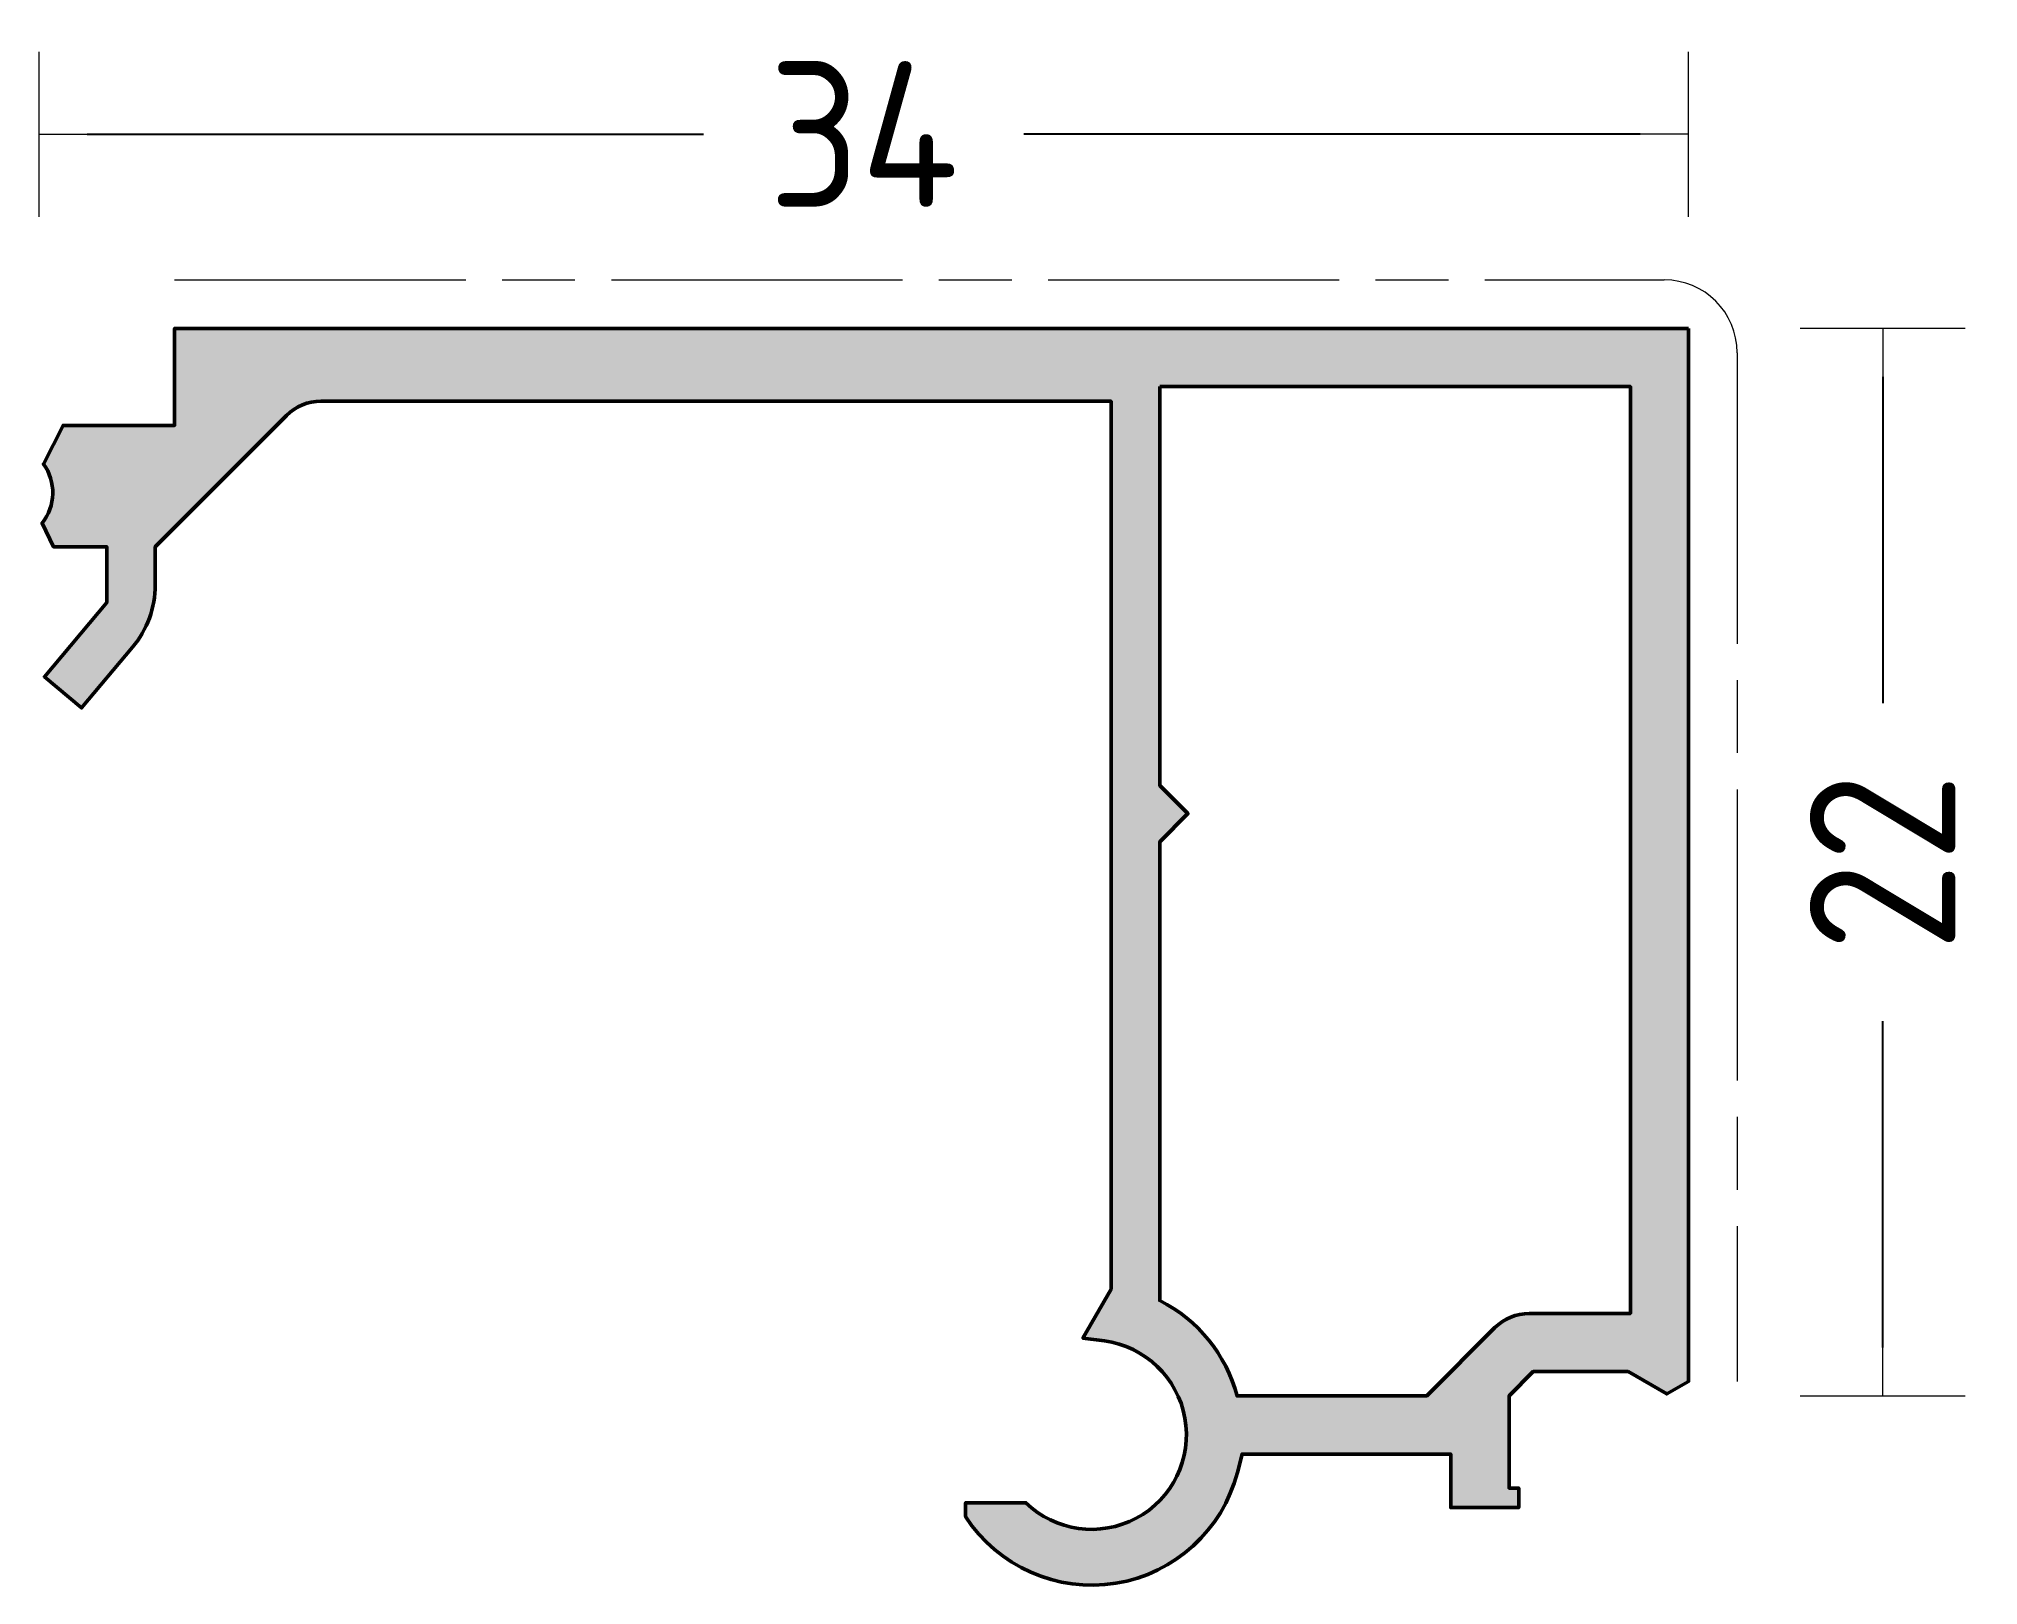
# Model space of a CAD drawing. Extents: x -34 to 6, y -3.9 to 28.
import ezdxf

# ---------------------------------------------------------------- set-up
doc = ezdxf.new("R2010")
doc.units = 0
doc.linetypes.add('AM_ISO08W050x2', pattern=[9, 6, -0.75, 1.5, -0.75])
doc.layers.get('0').update_dxf_attribs({"linetype": 'CONTINUOUS'})
for name, color, linetype, lineweight in [('AM_2N', 5, 'CONTINUOUS', 0), ('AM_S', 80, 'CONTINUOUS', 50), ('Docu-AM_5', 3, 'CONTINUOUS', 0), ('Docu-AM_8', 1, 'CONTINUOUS', 0)]:
    doc.layers.add(name, color=color, linetype=linetype, lineweight=lineweight)
doc.styles.get("Standard").update_dxf_attribs({"font": 'ISOCP'})
doc.dimstyles.new('HBS_CAT_1-1', dxfattribs={"dimscale": 0, "dimtxt": 3, "dimasz": 1, "dimexe": 1.5, "dimexo": 0.6, "dimgap": 1.5, "dimtad": 0, "dimdsep": 46, "dimtxsty": 'Standard', "dimblk": 'DIMCATBLOCK', "dimblk1": 'DIMCATBLOCK', "dimblk2": 'DIMCATBLOCK', "dimcen": 0, "dimse1": 1, "dimse2": 1, "dimclrd": 256, "dimclre": 256, "dimclrt": 2, "dimadec": 0, "dimazin": 0, "dimtfac": 0.7, "dimtofl": 0, "dimtmove": 0, "dimatfit": 3, "dimldrblk": 'DIMCATBLOCK', "dimfxl": 1, "dimtolj": 1, "dimarcsym": 0})

# ---------------------------------------------------------------- blocks, each defined once
blk = doc.blocks.new('DIMCATBLOCK')
for p, q in [((0, -1.7), (0, 1.7)), ((0, 0), (-1, 0))]:
    blk.add_line(p, q)
blk = doc.blocks.new('*D12')
at = {"layer": 'Docu-AM_5', "lineweight": -2}
for p, q in [((-32.99999919775171, 26.00000000009237), (-20.29999959887586, 26.00000000009237)), ((-1.000000000000007, 26.00000000009237), (-13.69999959887586, 26.00000000009237))]:
    blk.add_line(p, q, dxfattribs=at)
at = {"layer": 'Docu-AM_5', "lineweight": -2, "rotation": 180}
blk.add_blockref('DIMCATBLOCK', (-33.99999919775171, 26.00000000009237), dxfattribs=at)
at = {"layer": 'Docu-AM_5', "lineweight": -2}
blk.add_blockref('DIMCATBLOCK', (-6.829881827787192e-15, 26.00000000009237), dxfattribs=at)
at = {"layer": 'Docu-AM_5', "color": 2, "insert": (-16.99999959887586, 26.00000000009237), "char_height": 3, "attachment_point": 5}
blk.add_mtext('\\A1;34', dxfattribs=at)
blk = doc.blocks.new('*D13')
at = {"layer": 'Docu-AM_5', "lineweight": -2}
for p, q in [((4, 21), (3.999999999999999, 14.27817913383226)), ((3.999999999999996, 0.9999999999479834), (3.999999999999998, 7.721820866115723))]:
    blk.add_line(p, q, dxfattribs=at)
for p, rotation in [((4, 22), 90), ((3.999999999999996, -5.201656474371488e-11), 270)]:
    blk.add_blockref('DIMCATBLOCK', p, dxfattribs=dict(at, rotation=rotation))
at = {"layer": 'Docu-AM_5', "color": 2, "insert": (3.999999999999997, 10.99999999997399), "char_height": 3, "attachment_point": 5, "rotation": 90}
blk.add_mtext('\\A1;22', dxfattribs=at)

msp = doc.modelspace()

# ---------------------------------------------------------------- hatches: boundary and pattern name
at = {"layer": 'Docu-AM_8'}
h = msp.add_hatch(color=256, dxfattribs=at)
edge = h.paths.add_edge_path()
edge.add_line((-5.916165994601652e-15, 22), (1.483069987347554e-17, 0.3000000000000043))
edge.add_line((1.483069987347554e-17, 0.3000000000000042), (-0.4500000000000064, 0.04019237886466698))
edge.add_line((-0.4500000000000064, 0.040192378864667), (-1.246410161513782, 0.4999999999999999))
edge.add_line((-1.246410161513782, 0.4999999999999999), (-3.200000000000023, 0.5000000000000037))
edge.add_line((-3.200000000000023, 0.5000000000000037), (-3.70000000000001, 3.774758283725532e-15))
edge.add_line((-3.70000000000001, 3.755256197147949e-15), (-3.700000000000014, -1.899999999999991))
edge.add_line((-3.700000000000014, -1.899999999999991), (-3.500000000000004, -1.900000000000002))
edge.add_line((-3.500000000000004, -1.900000000000002), (-3.500000000000007, -2.299999999999997))
edge.add_line((-3.500000000000007, -2.299999999999997), (-4.900000000000006, -2.299999999999994))
edge.add_line((-4.900000000000006, -2.299999999999994), (-4.900000000000013, -1.199999999999996))
edge.add_line((-4.900000000000013, -1.199999999999996), (-9.201613323034078, -1.199999999999995))
edge.add_line((-9.201613323034078, -1.199999999999995), (-9.298437906689262, -1.574999999999995))
edge.add_arc((-12.30000000000001, -0.7999999999999986), 3.100000000000002, 212.9958854735797, 345.5224878140702, ccw=False)
edge.add_line((-14.90000000000001, -2.48819430161342), (-14.90000000000001, -2.199999999999987))
edge.add_line((-14.90000000000001, -2.199999999999987), (-13.65738719604984, -2.199999999999995))
edge.add_arc((-12.30000000000001, -0.7999999999999987), 1.950000000000004, 225.8853814517831, 442.3377443392339)
edge.add_line((-12.04000000000001, 1.132588937151411), (-12.48361182593795, 1.192270058432107))
edge.add_line((-12.48361182593795, 1.192270058432107), (-11.9, 2.203115392854702))
edge.add_line((-11.9, 2.203115392854702), (-11.9, 20.50000000000005))
edge.add_line((-11.9, 20.50000000000005), (-28.18578597812918, 20.50000000000007))
edge.add_arc((-28.18578597812919, 19.50000000000007), 0.9999999999999971, 89.99999999999959, 134.9999999999996)
edge.add_line((-28.89289275931573, 20.20710678118662), (-31.59999954050233, 17.50000000000002))
edge.add_line((-31.59999954050233, 17.50000000000002), (-31.59999954050234, 16.71441000000002))
edge.add_arc((-33.59999863582795, 16.71441194627615), 1.99999909532656, 319.9999510689149, 359.9999442432706, ccw=False)
edge.add_line((-32.06791154050234, 15.42883600000002), (-33.11697754050233, 14.17860700000003))
edge.add_line((-33.11697754050233, 14.17860700000003), (-33.88302254050234, 14.82139400000002))
edge.add_line((-33.88302254050234, 14.82139400000002), (-32.59999954050234, 16.35044100000001))
edge.add_line((-32.59999954050234, 16.35044100000001), (-32.59999954050234, 17.50000000000002))
edge.add_line((-32.59999954050234, 17.50000000000002), (-33.70000054050234, 17.50000000000003))
edge.add_line((-33.70000054050234, 17.50000000000003), (-33.93351854050232, 17.98833300000001))
edge.add_arc((-34.71191328459863, 18.61610855631838), 1.000000263373766, 321.1138150427815, 396.1046044993024)
edge.add_line((-33.90397054050234, 19.20537000000001), (-33.49999954050233, 20.00000000000002))
edge.add_line((-33.49999954050233, 20.00000000000002), (-31.20000000000001, 20.00000000000002))
edge.add_line((-31.20000000000001, 20.00000000000002), (-31.20000034275063, 22.00000000000002))
edge.add_line((-31.20000034275063, 22.00000000000002), (-7.105427357601002e-15, 22))
edge = h.paths.add_edge_path(flags=16)
edge.add_line((-10.9, 20.80000000000005), (-10.90000000000001, 12.58284271247458))
edge.add_line((-10.90000000000001, 12.58284271247458), (-10.31715728752541, 12.00000000000001))
edge.add_line((-10.31715728752541, 12.00000000000001), (-10.90000000000001, 11.41715728752541))
edge.add_line((-10.90000000000001, 11.41715728752541), (-10.90000000000001, 1.965863337187804))
edge.add_arc((-12.30000000000003, -0.8000000000000566), 3.100000000000003, 14.955248316644486, 63.15278667399531, ccw=False)
edge.add_line((-9.305004173625658, 5.353424409500207e-15), (-5.39705627484769, 5.595608069779157e-15))
edge.add_line((-5.39705627484769, 5.595608069779157e-15), (-3.989949493661207, 1.407106781186525))
edge.add_arc((-3.28284271247465, 0.6999999999999833), 1.000000000000003, 90.0000000000004, 135.0000000000006, ccw=False)
edge.add_line((-3.282842712474657, 1.699999999999986), (-1.200000000000003, 1.700000000000001))
edge.add_line((-1.200000000000003, 1.700000000000001), (-1.200000000000002, 20.80000000000005))
edge.add_line((-1.200000000000002, 20.80000000000005), (-10.9, 20.80000000000005))

# ---------------------------------------------------------------- linework, layer by layer
at = {"layer": 'AM_2N', "linetype": 'AM_ISO08W050x2'}
msp.add_lwpolyline([(-31.20000034275061, 23.00000000000002), (-0.5000000000000071, 23, -0.4142135623730951), (0.9999999999999929, 21.5), (1, 0.3000000000000043)], format="xyb", dxfattribs=at)
at = {"layer": 'AM_S'}
for points in [[(-5.916165994601652e-15, 22), (1.483069987347554e-17, 0.3000000000000042), (-0.4500000000000064, 0.040192378864667), (-1.246410161513782, 0.4999999999999999), (-3.200000000000023, 0.5000000000000037), (-3.70000000000001, 3.755256197147949e-15), (-3.700000000000014, -1.899999999999991), (-3.500000000000004, -1.900000000000002), (-3.500000000000007, -2.299999999999997), (-4.900000000000006, -2.299999999999994), (-4.900000000000013, -1.199999999999996), (-9.201613323034078, -1.199999999999995), (-9.298437906689262, -1.574999999999995, -0.6526792417611865), (-14.90000000000001, -2.48819430161342), (-14.90000000000001, -2.199999999999987), (-13.65738719604984, -2.199999999999995, 1.382110527038188), (-12.04000000000001, 1.132588937151411), (-12.48361182593795, 1.192270058432107), (-11.9, 2.203115392854702), (-11.9, 20.50000000000005), (-28.18578597812918, 20.50000000000007, 0.1989123673796576), (-28.89289275931573, 20.20710678118662), (-31.59999954050233, 17.50000000000002), (-31.59999954050234, 16.71441000000002, -0.1763269499999998), (-32.06791154050234, 15.42883600000002), (-33.11697754050233, 14.17860700000003), (-33.88302254050234, 14.82139400000002), (-32.59999954050234, 16.35044100000001), (-32.59999954050234, 17.50000000000002), (-33.70000054050234, 17.50000000000003), (-33.93351854050232, 17.98833300000001, 0.3394094399999998), (-33.90397054050234, 19.20537000000001), (-33.49999954050233, 20.00000000000002), (-31.20000000000001, 20.00000000000002), (-31.20000034275063, 22.00000000000002), (-5.916165994601652e-15, 22)], [(-10.9, 20.80000000000005), (-10.90000000000001, 12.58284271247458), (-10.31715728752541, 12.00000000000001), (-10.90000000000001, 11.41715728752541), (-10.90000000000001, 1.965863337187804, -0.2134575926161298), (-9.305004173625658, 5.353424409500207e-15), (-5.39705627484769, 5.595608069779157e-15), (-3.989949493661207, 1.407106781186525, -0.1989123673796592), (-3.282842712474657, 1.699999999999986), (-1.200000000000003, 1.700000000000001), (-1.200000000000002, 20.80000000000005), (-10.9, 20.80000000000005)]]:
    msp.add_lwpolyline(points, format="xyb", close=True, dxfattribs=at)

# ---------------------------------------------------------------- dimensions: what is measured, and where the dimension line sits
at = {"layer": 'Docu-AM_5'}
dim = msp.add_linear_dim(base=(-6.829881827787192e-15, 26.00000000009237), p1=(-33.99999919775171, 26.00000000009237), p2=(-7.105427357601002e-15, 21.5), dimstyle='HBS_CAT_1-1', override={"dimscale": 1}, dxfattribs=at)
dim.commit()
dim.dimension.update_dxf_attribs({"geometry": '*D12', "text_midpoint": (-16.99999959887586, 26.00000000009237)})
dim = msp.add_linear_dim(base=(3.999999999999996, -5.201656474371488e-11), p1=(-0.8315755197484265, 22), p2=(-0.6315755196773765, -5.201528097131813e-11), angle=90, dimstyle='HBS_CAT_1-1', override={"dimscale": 1}, dxfattribs=at)
dim.commit()
dim.dimension.update_dxf_attribs({"geometry": '*D13', "text_midpoint": (3.999999999999997, 10.99999999997399)})

doc.saveas('drawing.dxf')
